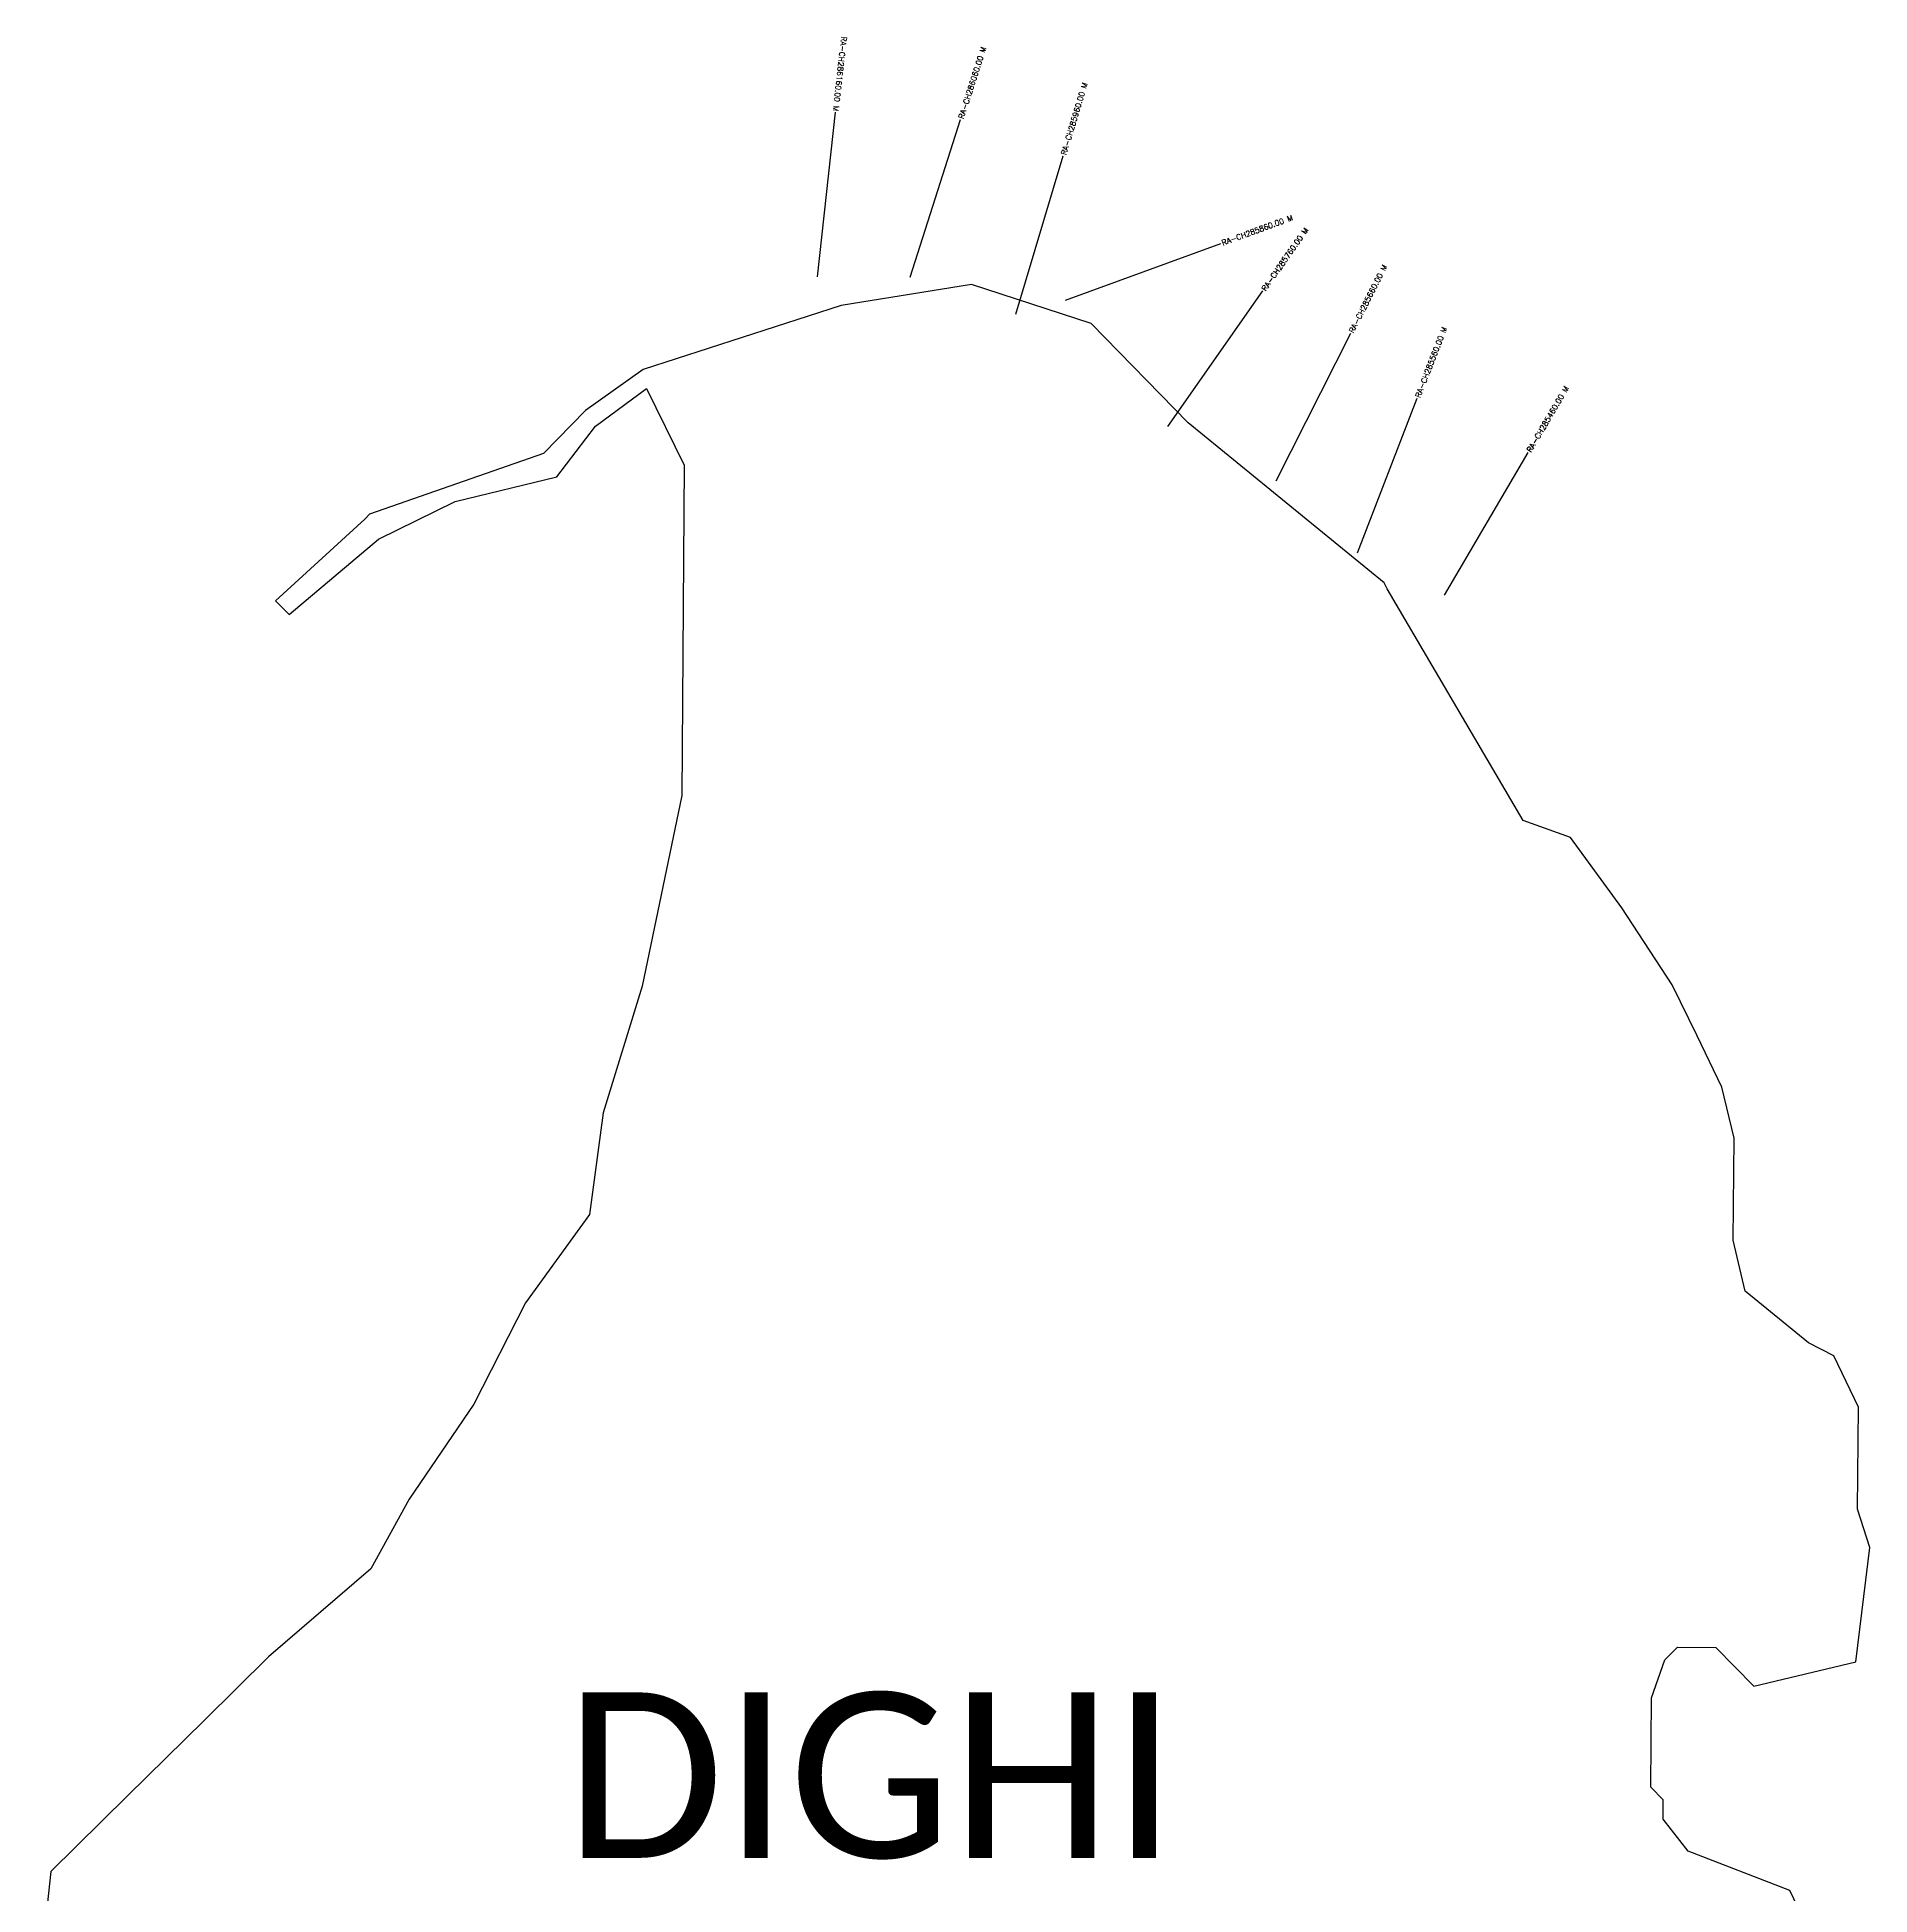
# Model space of a CAD drawing. Header units: metres. Extents: x 281626 to 285835, y 2019143 to 2022964.
# Drawn here: x 283847 to 285508, y 2020957 to 2022642 of the extents above; entities that cross this region are included whole.
import ezdxf
from ezdxf.enums import TextEntityAlignment as Align

# ---------------------------------------------------------------- set-up
doc = ezdxf.new("R2010")
doc.units = ezdxf.units.M
doc.header["$MEASUREMENT"] = 0
for name, color, linetype in [('CS', 134, 'Continuous'), ('CSMark', 6, 'Continuous'), ('VILLAGE BOUNDRY', 10, 'Continuous'), ('VILLAGE NAME', 250, 'Continuous')]:
    doc.layers.add(name, color=color, linetype=linetype)
doc.styles.get("Standard").update_dxf_attribs({"font": 'simplex.shx'})

msp = doc.modelspace()

# ---------------------------------------------------------------- linework, layer by layer
at = {"layer": 'CS'}
for p, q in [((284554.1, 2022424.4), (284570.7, 2022573.5)), ((284638.4, 2022423.9), (284684, 2022566.8)), ((284734, 2022390.4), (284777, 2022534.1)), ((284779.1, 2022403.1), (284920, 2022454.5)), ((284872, 2022288.6), (284958, 2022411.5)), ((284970.1, 2022239.2), (285037.7, 2022373.1)), ((285044, 2022174.2), (285098, 2022314.2)), ((285122.9, 2022135.6), (285198.7, 2022265))]:
    msp.add_line(p, q, dxfattribs=at)
at = {"layer": 'VILLAGE BOUNDRY'}
msp.add_lwpolyline([(285458.4, 2020914.8), (285435.8, 2020961.3), (285343.8, 2020996.9), (285321, 2021026), (285321.2, 2021043.3), (285309.8, 2021055), (285310.6, 2021135.9), (285322.5, 2021170.4), (285334.2, 2021181.8), (285368.9, 2021181.5), (285403.2, 2021146.4), (285495.8, 2021168.5), (285508.5, 2021272.3), (285497.3, 2021307.1), (285498.3, 2021399.5), (285475.7, 2021446), (285452.7, 2021457.8), (285395.4, 2021504.6), (285384.4, 2021550.9), (285385.4, 2021643.3), (285374.4, 2021689.6), (285351.8, 2021736.1), (285329.1, 2021782.5), (285283.7, 2021852.3), (285237, 2021916), (285194.2, 2021931.5), (285070.9, 2022141.3), (285068.2, 2022146.8), (284890.4, 2022291.8), (284802.3, 2022382.1), (284693.9, 2022417.2), (284575.6, 2022398.2), (284396.1, 2022340.2), (284343.9, 2022303.1), (284305.8, 2022264.2), (284147.9, 2022209.2), (284143.9, 2022204.6), (284062.8, 2022130.4), (284075.1, 2022118), (284156.3, 2022186.5), (284225.7, 2022220.6), (284318, 2022243), (284353, 2022288.8), (284399.3, 2022323), (284433.4, 2022253.6), (284431.1, 2021954), (284395.3, 2021781.3), (284359.8, 2021666.3), (284347.6, 2021574.2), (284289.4, 2021494), (284242.6, 2021402.1), (284184.1, 2021315.9), (284149.3, 2021253), (284056.5, 2021173), (283998.4, 2021115.8), (283928.7, 2021047.1), (283859.1, 2020978.5), (283846.7, 2020863.4)], dxfattribs=at)

# ---------------------------------------------------------------- texts
at = {"layer": 'CSMark'}
msp.add_text('RA-CH286160.00 M', height=5, rotation=263.6646, dxfattribs=at).set_placement((284570.8, 2022574.5), align=Align.MIDDLE_RIGHT)
for s, rotation, p in [('RA-CH286060.00 M', 72.3096, (284684.3, 2022567.8)), ('RA-CH285960.00 M', 73.3398, (284777.3, 2022535)), ('RA-CH285860.00 M', 20.0592, (284921, 2022454.9)), ('RA-CH285760.00 M', 55.0092, (284958.6, 2022412.3)), ('RA-CH285660.00 M', 63.2321, (285038.1, 2022374)), ('RA-CH285560.00 M', 68.8991, (285098.4, 2022315.1)), ('RA-CH285460.00 M', 59.6183, (285199.2, 2022265.9))]:
    msp.add_text(s, height=5, rotation=rotation, dxfattribs=at).set_placement(p, align=Align.MIDDLE_LEFT)
at = {"layer": 'VILLAGE NAME', "insert": (284325.4, 2021140.8), "char_height": 150, "attachment_point": 1}
msp.add_mtext_dynamic_manual_height_columns('{\\fCalibri|b0|i0|c0|p34;DIGHI}', width=1877.914, gutter_width=1, heights=[0], dxfattribs=at)

doc.saveas('drawing.dxf')
